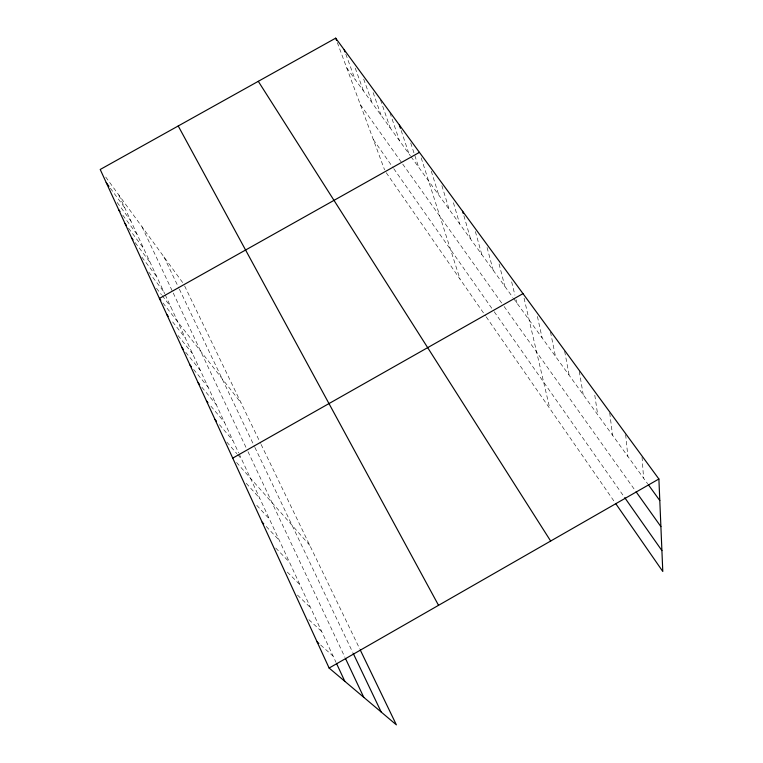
<?xml version="1.0" encoding="UTF-8"?>
<svg xmlns="http://www.w3.org/2000/svg" width="763" height="763" viewBox="0 0 763 763"><rect width="100%" height="100%" fill="white"/><g stroke="black" fill="none" stroke-linecap="round" stroke-linejoin="round"><path stroke-width="0.57" stroke-dasharray="3.81 2.86" d="M320.651 645.031L333.097 656.094M308.862 619.661L321.709 631.592M297.427 595.035L310.655 607.796M287.336 572.107L299.907 584.668M275.71 548.025L289.454 562.178M266.211 526.46L279.287 540.299M256.778 505.325L269.396 519.021M246.239 483.284L259.763 498.296M236.568 462.473L309.788 545.364M226.83 442.092L236.883 453.68M237.655 454.576L241.518 459.03M219.448 424.676L232.868 440.423M210.931 406.183L224.436 422.263M201.871 387.242L216.206 404.543M193.611 369.445L208.165 387.251M185.705 352.268L200.316 370.37M177.989 335.501L192.657 353.879M172.667 321.929L185.171 337.771M162.958 302.968L241.06 402.921M156.491 288.271L161.46 294.709M162.176 295.624L170.712 306.65M148.756 272.095L163.721 291.609M141.899 257.188L156.882 276.893M135.185 242.615L150.197 262.51M128.499 228.185L143.654 248.433M122.776 215.176L137.254 234.651M117.187 202.481L130.988 221.165M110.358 188.213L124.846 207.965M105.733 177.054L183.025 283.063M346.679 67.754L410.36 155.776M411.057 156.739L512.85 297.436M513.518 298.362L647.644 483.752M360.365 104.626L402.044 163.158M402.721 164.102L502.159 303.731M504.143 306.516L635.417 490.847M373.336 139.572L393.145 167.774M393.775 168.68L493.566 310.818M494.214 311.733L624.086 496.732M386.25 172.724L485.564 315.939M486.203 316.855L614.988 502.55M184.646 285.982L260.612 443.427M261.099 444.438L359.726 648.884M163.997 256.969L178.876 288.137M179.353 289.139L254.394 446.365M254.88 447.376L352.697 652.308M142.032 226.84L172.734 291.971M173.23 293.03L246.544 448.587M248.004 451.686L344.952 657.363M118.837 195.032L164.713 293.755M165.218 294.833L238.638 452.831M239.115 453.861L336.025 662.398M337.313 42.537L384.581 169.853M345.801 54.125L355.024 79.295M355.253 68.145L363.541 91.064M363.703 79.152L372.239 103.091M373.126 92.6L381.128 115.375M380.508 99.877L390.208 127.926M389.988 112.819L399.488 140.754M401.176 130.511L408.978 153.859M410.704 142.929L418.677 167.269M421.195 157.874L460.022 279.105M431.267 171.122L438.735 195.004M441.882 185.638L449.121 209.348M453.422 202.739L459.746 224.036M463.894 215.729L470.618 239.067M475.368 231.513L481.758 254.47M487.071 247.517L493.165 270.236M499.069 263.922L504.858 286.392M511.658 281.862L514.93 295.186M516.026 299.63L516.847 302.959M524.057 298.209L549.808 408.558M537.419 316.473L542.121 337.895M550.485 331.972L555.454 356.321M564.668 351.323L569.15 375.253M579.26 371.285L583.218 394.7M594.787 395.205L597.687 414.69M609.732 412.917L612.555 435.253M625.641 434.633L627.854 456.398M642.045 457.066L643.59 478.153"/><path stroke-width="1.14" d="M329.12 668.054L658.889 478.992L335.691 38.15L100.211 169.481L329.12 668.054L396.379 724.85L360.241 649.952M232.734 458.124L522.989 293.631M419.431 152.371L159.41 298.428L160.831 300.25M317.093 641.874L318.877 643.457M262.119 522.13L263.75 523.857M214.966 419.431L216.463 421.186M206.43 400.823L207.927 402.616M198.094 382.683L199.61 384.504M189.977 365L191.437 366.774M182.052 347.747L183.521 349.549M166.782 314.47L168.251 316.34M131.618 237.884L133.048 239.773M125.056 223.588L126.429 225.428M118.637 209.615L120.01 211.465M106.219 182.567L108.975 186.334M648.321 484.686L659.804 500.557M636.094 491.801L660.901 526.632M624.744 497.667L661.912 550.6M615.665 503.523L662.789 571.477L658.889 478.992M258.285 81.317L550.667 541.043M178.218 125.971L438.544 605.326M353.193 653.338L381.214 712.051M345.448 658.421L363.789 697.334M336.512 663.448L344.819 681.311M335.691 38.15L336.502 40.344M344.189 49.748L344.99 51.941M399.326 124.951L400.441 128.289M462.616 211.284L463.255 213.506"/></g></svg>
